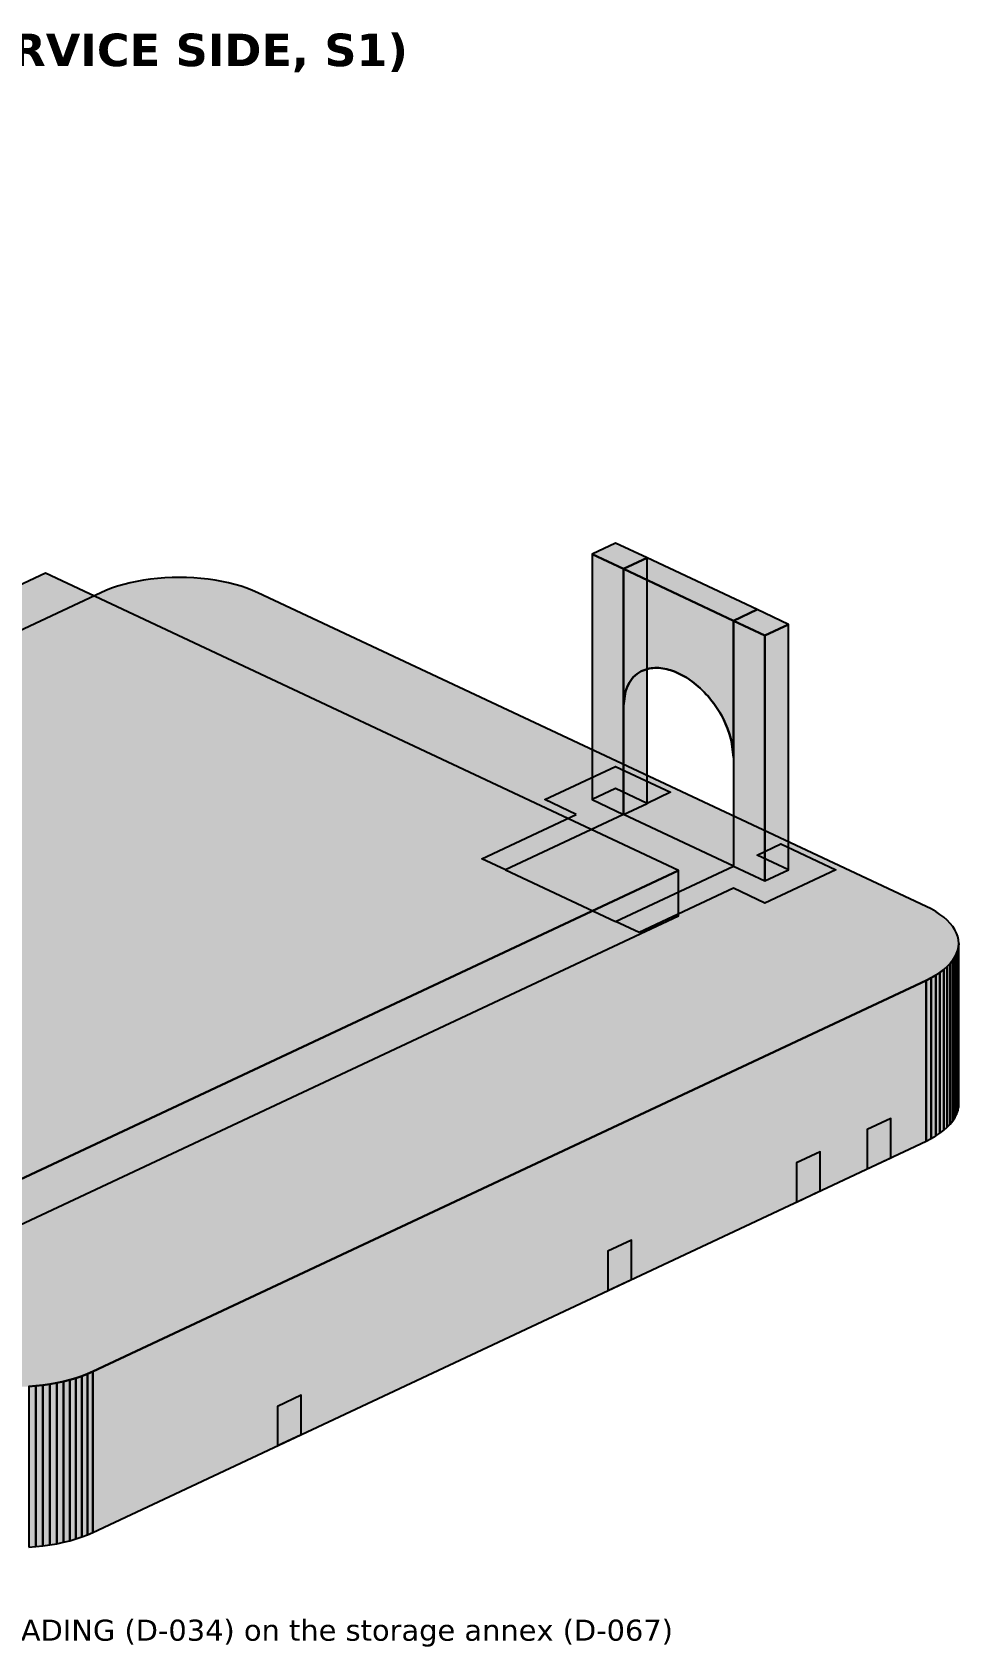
# Model space of a CAD drawing. Header units: inches. Extents: x 0.5 to 16.5, y 0.5 to 10.5.
# Drawn here: x 10.317 to 12.254, y 2.565 to 5.941 of the extents above; entities that cross this region are included whole.
import ezdxf

# ---------------------------------------------------------------- set-up
doc = ezdxf.new("R2010")
doc.units = ezdxf.units.IN
doc.header["$MEASUREMENT"] = 0
for name, color, linetype in [('A-ANNO-TEXT', 7, 'Continuous'), ('A-ANNO-VIEW', 7, 'Continuous'), ('A-MASS', 7, 'Continuous'), ('C-SITE-DIAG', 7, 'Continuous')]:
    doc.layers.add(name, color=color, linetype=linetype)
doc.styles.add('KS-BOLD', font='DejaVuSans-Bold.ttf')
doc.styles.add('KS-REG', font='DejaVuSans.ttf')

msp = doc.modelspace()

# ---------------------------------------------------------------- hatches: boundary and pattern name
at = {"layer": 'A-MASS', "true_color": 0xd8ccb0}
for points in [[(11.6021, 4.8418), (11.5363, 4.8727), (11.487, 4.8495), (11.5527, 4.8187)], [(11.8322, 4.7338), (11.6021, 4.8418), (11.5527, 4.8187), (11.7829, 4.7106)], [(11.8979, 4.7029), (11.8322, 4.7338), (11.7829, 4.7106), (11.8486, 4.6798)]]:
    msp.add_hatch(color=7, dxfattribs=at).paths.add_polyline_path(points)
at = {"layer": 'A-MASS', "true_color": 0x8f8774}
for points in [[(11.487, 4.3364), (11.5527, 4.3055), (11.5527, 4.8187), (11.487, 4.8495)], [(11.5527, 4.5323), (11.5568, 4.5627), (11.561, 4.5738), (11.5651, 4.5815), (11.5692, 4.5875), (11.5733, 4.5923), (11.5774, 4.5963), (11.5815, 4.5996), (11.5856, 4.6024), (11.5897, 4.6047), (11.5938, 4.6066), (11.5979, 4.6081), (11.6021, 4.6094), (11.6062, 4.6104), (11.6103, 4.6111), (11.6144, 4.6116), (11.6185, 4.6118), (11.6226, 4.6118), (11.6267, 4.6117), (11.6308, 4.6113), (11.6349, 4.6108), (11.639, 4.6101), (11.6432, 4.6092), (11.6473, 4.6081), (11.6514, 4.6069), (11.6555, 4.6055), (11.6596, 4.604), (11.6637, 4.6023), (11.6678, 4.6004), (11.6719, 4.5984), (11.676, 4.5963), (11.6801, 4.5939), (11.6842, 4.5915), (11.6884, 4.5888), (11.6925, 4.586), (11.6966, 4.5831), (11.7007, 4.5799), (11.7048, 4.5766), (11.7089, 4.5731), (11.713, 4.5694), (11.7171, 4.5655), (11.7212, 4.5614), (11.7253, 4.5571), (11.7295, 4.5525), (11.7336, 4.5477), (11.7377, 4.5425), (11.7418, 4.5371), (11.7459, 4.5314), (11.75, 4.5252), (11.7541, 4.5186), (11.7582, 4.5114), (11.7623, 4.5036), (11.7664, 4.4949), (11.7705, 4.4851), (11.7747, 4.4735), (11.7788, 4.4586), (11.7829, 4.4243), (11.7829, 4.7106), (11.5527, 4.8187)], [(11.7829, 4.1975), (11.8486, 4.1666), (11.8486, 4.6798), (11.7829, 4.7106)]]:
    msp.add_hatch(color=7, dxfattribs=at).paths.add_polyline_path(points)
at = {"layer": 'A-MASS', "true_color": 0xada38d}
for points in [[(11.5527, 4.3055), (11.6021, 4.3287), (11.6021, 4.8418), (11.5527, 4.8187)], [(11.8486, 4.1666), (11.8979, 4.1897), (11.8979, 4.7029), (11.8486, 4.6798)]]:
    msp.add_hatch(color=7, dxfattribs=at).paths.add_polyline_path(points)
at = {"layer": 'A-MASS', "true_color": 0xcdcdcd}
msp.add_hatch(color=7, dxfattribs=at).paths.add_polyline_path([(11.6678, 4.1886), (10.3445, 4.8099), (8.6021, 3.9918), (9.9253, 3.3706)])
at = {"layer": 'A-MASS', "true_color": 0xe4e4e4}
msp.add_hatch(color=7, dxfattribs=at).paths.add_polyline_path([(8.7171, 3.9509), (8.7067, 3.9457), (8.6971, 3.9402), (8.6882, 3.9344), (8.6802, 3.9283), (8.673, 3.922), (8.6667, 3.9155), (8.6614, 3.9088), (8.657, 3.902), (8.6535, 3.895), (8.651, 3.888), (8.6495, 3.8809), (8.649, 3.8738), (8.6495, 3.8666), (8.651, 3.8595), (8.6535, 3.8525), (8.657, 3.8455), (8.6614, 3.8387), (8.6667, 3.832), (8.673, 3.8255), (8.6802, 3.8192), (8.6882, 3.8131), (8.6971, 3.8073), (8.7067, 3.8018), (8.7171, 3.7966), (10.1144, 3.1406), (10.1255, 3.1357), (10.1372, 3.1312), (10.1496, 3.127), (10.1625, 3.1233), (10.1759, 3.1199), (10.1898, 3.1169), (10.204, 3.1144), (10.2186, 3.1124), (10.2334, 3.1107), (10.2484, 3.1096), (10.2636, 3.1089), (10.2788, 3.1086), (10.294, 3.1089), (10.3091, 3.1096), (10.3241, 3.1107), (10.3389, 3.1124), (10.3535, 3.1144), (10.3677, 3.1169), (10.3816, 3.1199), (10.395, 3.1233), (10.4079, 3.127), (10.4203, 3.1312), (10.432, 3.1357), (10.4432, 3.1406), (12.1856, 3.9586), (12.196, 3.9639), (12.2057, 3.9694), (12.2145, 3.9752), (12.2226, 3.9812), (12.2297, 3.9875), (12.236, 3.994), (12.2414, 4.0007), (12.2458, 4.0076), (12.2492, 4.0145), (12.2517, 4.0216), (12.2532, 4.0287), (12.2537, 4.0358), (12.2532, 4.043), (12.2517, 4.0501), (12.2492, 4.0571), (12.2458, 4.0641), (12.2414, 4.0709), (12.236, 4.0776), (12.2297, 4.0841), (12.2226, 4.0904), (12.2145, 4.0964), (12.2057, 4.1023), (12.196, 4.1078), (12.1856, 4.113), (10.7884, 4.769), (10.7773, 4.7738), (10.7655, 4.7784), (10.7531, 4.7825), (10.7402, 4.7863), (10.7268, 4.7897), (10.7129, 4.7926), (10.6987, 4.7951), (10.6841, 4.7972), (10.6693, 4.7988), (10.6543, 4.8), (10.6392, 4.8007), (10.624, 4.8009), (10.6088, 4.8007), (10.5936, 4.8), (10.5786, 4.7988), (10.5638, 4.7972), (10.5492, 4.7951), (10.535, 4.7926), (10.5212, 4.7897), (10.5077, 4.7863), (10.4948, 4.7825), (10.4825, 4.7784), (10.4707, 4.7738), (10.4596, 4.769)])
at = {"layer": 'A-MASS', "true_color": 0xa4a4a4}
msp.add_hatch(color=7, dxfattribs=at).paths.add_polyline_path([(9.9253, 3.2757), (11.6678, 4.0937), (11.6678, 4.1886), (9.9253, 3.3706)])
at = {"layer": 'A-MASS', "true_color": 0xb6b6b6}
for points in [[(12.2492, 3.6784), (12.2517, 3.6855), (12.2517, 4.0216), (12.2492, 4.0145)], [(12.2517, 3.6855), (12.2532, 3.6926), (12.2532, 4.0287), (12.2517, 4.0216)], [(12.2532, 3.6926), (12.2537, 3.6997), (12.2537, 4.0358), (12.2532, 4.0287)], [(12.2226, 3.6451), (12.2297, 3.6514), (12.2297, 3.9875), (12.2226, 3.9812)], [(12.2297, 3.6514), (12.236, 3.6579), (12.236, 3.994), (12.2297, 3.9875)], [(12.236, 3.6579), (12.2414, 3.6646), (12.2414, 4.0007), (12.236, 3.994)], [(12.2414, 3.6646), (12.2458, 3.6715), (12.2458, 4.0076), (12.2414, 4.0007)], [(12.2458, 3.6715), (12.2492, 3.6784), (12.2492, 4.0145), (12.2458, 4.0076)], [(10.4432, 2.8045), (12.1856, 3.6225), (12.1856, 3.9586), (10.4432, 3.1406)], [(12.1856, 3.6225), (12.196, 3.6277), (12.196, 3.9639), (12.1856, 3.9586)], [(12.196, 3.6277), (12.2057, 3.6333), (12.2057, 3.9694), (12.196, 3.9639)], [(12.2057, 3.6333), (12.2145, 3.6391), (12.2145, 3.9752), (12.2057, 3.9694)], [(12.2145, 3.6391), (12.2226, 3.6451), (12.2226, 3.9812), (12.2145, 3.9752)], [(10.432, 2.7996), (10.4432, 2.8045), (10.4432, 3.1406), (10.432, 3.1357)], [(10.3091, 2.7735), (10.3241, 2.7746), (10.3241, 3.1107), (10.3091, 3.1096)], [(10.3241, 2.7746), (10.3389, 2.7762), (10.3389, 3.1124), (10.3241, 3.1107)], [(10.3389, 2.7762), (10.3535, 2.7783), (10.3535, 3.1144), (10.3389, 3.1124)], [(10.3535, 2.7783), (10.3677, 2.7808), (10.3677, 3.1169), (10.3535, 3.1144)], [(10.3677, 2.7808), (10.3816, 2.7838), (10.3816, 3.1199), (10.3677, 3.1169)], [(10.3816, 2.7838), (10.395, 2.7871), (10.395, 3.1233), (10.3816, 3.1199)], [(10.395, 2.7871), (10.4079, 2.7909), (10.4079, 3.127), (10.395, 3.1233)], [(10.4079, 2.7909), (10.4203, 2.7951), (10.4203, 3.1312), (10.4079, 3.127)], [(10.4203, 2.7951), (10.432, 2.7996), (10.432, 3.1357), (10.4203, 3.1312)]]:
    msp.add_hatch(color=7, dxfattribs=at).paths.add_polyline_path(points)
at = {"layer": 'A-MASS', "true_color": 0x151515}
for points in [[(12.0623, 3.5646), (12.1116, 3.5878), (12.1116, 3.6699), (12.0623, 3.6468)], [(11.9144, 3.4952), (11.9637, 3.5183), (11.9637, 3.6004), (11.9144, 3.5773)], [(11.5199, 3.31), (11.5692, 3.3331), (11.5692, 3.4152), (11.5199, 3.3921)], [(10.8295, 2.9858), (10.8788, 3.009), (10.8788, 3.0911), (10.8295, 3.0679)]]:
    msp.add_hatch(color=7, dxfattribs=at).paths.add_polyline_path(points)
at = {"layer": 'C-SITE-DIAG', "true_color": 0xd9b79a}
for points in [[(11.4541, 4.3055), (11.3884, 4.3364), (11.5363, 4.4058), (11.6514, 4.3518), (11.6021, 4.3287), (11.5363, 4.3595), (11.487, 4.3364), (11.5527, 4.3055), (11.3062, 4.1897), (11.2568, 4.2129)], [(11.5856, 4.0586), (11.5363, 4.0817), (11.7829, 4.1975), (11.8486, 4.1666), (11.8979, 4.1897), (11.8322, 4.2206), (11.8815, 4.2438), (11.9966, 4.1897), (11.8486, 4.1203), (11.7829, 4.1512)]]:
    msp.add_hatch(color=7, dxfattribs=at).paths.add_polyline_path(points)
at = {"layer": 'C-SITE-DIAG', "true_color": 0xb5654a}
msp.add_hatch(color=7, dxfattribs=at).paths.add_polyline_path([(11.7829, 4.1975), (11.5527, 4.3055), (11.3062, 4.1897), (11.5363, 4.0817)])

# ---------------------------------------------------------------- linework, layer by layer
at = {"layer": 'A-MASS'}
for points in [[(11.6021, 4.8418), (11.5363, 4.8727), (11.487, 4.8495), (11.5527, 4.8187)], [(11.487, 4.3364), (11.5527, 4.3055), (11.5527, 4.8187), (11.487, 4.8495)], [(11.5527, 4.3055), (11.6021, 4.3287), (11.6021, 4.8418), (11.5527, 4.8187)], [(11.8322, 4.7338), (11.6021, 4.8418), (11.5527, 4.8187), (11.7829, 4.7106)], [(11.6678, 4.1886), (10.3445, 4.8099), (8.6021, 3.9918), (9.9253, 3.3706)], [(11.5527, 4.5323), (11.5568, 4.5627), (11.561, 4.5738), (11.5651, 4.5815), (11.5692, 4.5875), (11.5733, 4.5923), (11.5774, 4.5963), (11.5815, 4.5996), (11.5856, 4.6024), (11.5897, 4.6047), (11.5938, 4.6066), (11.5979, 4.6081), (11.6021, 4.6094), (11.6062, 4.6104), (11.6103, 4.6111), (11.6144, 4.6116), (11.6185, 4.6118), (11.6226, 4.6118), (11.6267, 4.6117), (11.6308, 4.6113), (11.6349, 4.6108), (11.639, 4.6101), (11.6432, 4.6092), (11.6473, 4.6081), (11.6514, 4.6069), (11.6555, 4.6055), (11.6596, 4.604), (11.6637, 4.6023), (11.6678, 4.6004), (11.6719, 4.5984), (11.676, 4.5963), (11.6801, 4.5939), (11.6842, 4.5915), (11.6884, 4.5888), (11.6925, 4.586), (11.6966, 4.5831), (11.7007, 4.5799), (11.7048, 4.5766), (11.7089, 4.5731), (11.713, 4.5694), (11.7171, 4.5655), (11.7212, 4.5614), (11.7253, 4.5571), (11.7295, 4.5525), (11.7336, 4.5477), (11.7377, 4.5425), (11.7418, 4.5371), (11.7459, 4.5314), (11.75, 4.5252), (11.7541, 4.5186), (11.7582, 4.5114), (11.7623, 4.5036), (11.7664, 4.4949), (11.7705, 4.4851), (11.7747, 4.4735), (11.7788, 4.4586), (11.7829, 4.4243), (11.7829, 4.7106), (11.5527, 4.8187)], [(11.8979, 4.7029), (11.8322, 4.7338), (11.7829, 4.7106), (11.8486, 4.6798)], [(11.7829, 4.1975), (11.8486, 4.1666), (11.8486, 4.6798), (11.7829, 4.7106)], [(11.8486, 4.1666), (11.8979, 4.1897), (11.8979, 4.7029), (11.8486, 4.6798)], [(11.5733, 4.5923), (11.5692, 4.5875), (11.5692, 4.5875), (11.5733, 4.5923)], [(11.5774, 4.5963), (11.5733, 4.5923), (11.5733, 4.5923), (11.5774, 4.5963)], [(11.5815, 4.5996), (11.5774, 4.5963), (11.5774, 4.5963), (11.5815, 4.5996)], [(11.5856, 4.6024), (11.5815, 4.5996), (11.5815, 4.5996), (11.5856, 4.6024)], [(11.5897, 4.6047), (11.5856, 4.6024), (11.5856, 4.6024), (11.5897, 4.6047)], [(11.5938, 4.6066), (11.5897, 4.6047), (11.5897, 4.6047), (11.5938, 4.6066)], [(11.5979, 4.6081), (11.5938, 4.6066), (11.5938, 4.6066), (11.5979, 4.6081)], [(11.6021, 4.6094), (11.5979, 4.6081), (11.5979, 4.6081), (11.6021, 4.6094)], [(11.6062, 4.6104), (11.6021, 4.6094), (11.6021, 4.6094), (11.6062, 4.6104)], [(11.6103, 4.6111), (11.6062, 4.6104), (11.6062, 4.6104), (11.6103, 4.6111)], [(11.6144, 4.6116), (11.6103, 4.6111), (11.6103, 4.6111), (11.6144, 4.6116)], [(11.6185, 4.6118), (11.6144, 4.6116), (11.6144, 4.6116), (11.6185, 4.6118)], [(11.6226, 4.6118), (11.6185, 4.6118), (11.6185, 4.6118), (11.6226, 4.6118)], [(11.6267, 4.6117), (11.6226, 4.6118), (11.6226, 4.6118), (11.6267, 4.6117)], [(11.6308, 4.6113), (11.6267, 4.6117), (11.6267, 4.6117), (11.6308, 4.6113)], [(11.6349, 4.6108), (11.6308, 4.6113), (11.6308, 4.6113), (11.6349, 4.6108)], [(11.639, 4.6101), (11.6349, 4.6108), (11.6349, 4.6108), (11.639, 4.6101)], [(11.6432, 4.6092), (11.639, 4.6101), (11.639, 4.6101), (11.6432, 4.6092)], [(11.6473, 4.6081), (11.6432, 4.6092), (11.6432, 4.6092), (11.6473, 4.6081)], [(11.6514, 4.6069), (11.6473, 4.6081), (11.6473, 4.6081), (11.6514, 4.6069)], [(11.6555, 4.6055), (11.6514, 4.6069), (11.6514, 4.6069), (11.6555, 4.6055)], [(11.6596, 4.604), (11.6555, 4.6055), (11.6555, 4.6055), (11.6596, 4.604)], [(11.6637, 4.6023), (11.6596, 4.604), (11.6596, 4.604), (11.6637, 4.6023)], [(11.6678, 4.6004), (11.6637, 4.6023), (11.6637, 4.6023), (11.6678, 4.6004)], [(11.6719, 4.5984), (11.6678, 4.6004), (11.6678, 4.6004), (11.6719, 4.5984)], [(11.676, 4.5963), (11.6719, 4.5984), (11.6719, 4.5984), (11.676, 4.5963)], [(11.6801, 4.5939), (11.676, 4.5963), (11.676, 4.5963), (11.6801, 4.5939)], [(11.6842, 4.5915), (11.6801, 4.5939), (11.6801, 4.5939), (11.6842, 4.5915)], [(11.6884, 4.5888), (11.6842, 4.5915), (11.6842, 4.5915), (11.6884, 4.5888)], [(11.5568, 4.5627), (11.5527, 4.5323), (11.5527, 4.5323), (11.5568, 4.5627)], [(11.561, 4.5738), (11.5568, 4.5627), (11.5568, 4.5627), (11.561, 4.5738)], [(11.5651, 4.5815), (11.561, 4.5738), (11.561, 4.5738), (11.5651, 4.5815)], [(11.5692, 4.5875), (11.5651, 4.5815), (11.5651, 4.5815), (11.5692, 4.5875)], [(11.6925, 4.586), (11.6884, 4.5888), (11.6884, 4.5888), (11.6925, 4.586)], [(11.6966, 4.5831), (11.6925, 4.586), (11.6925, 4.586), (11.6966, 4.5831)], [(11.7007, 4.5799), (11.6966, 4.5831), (11.6966, 4.5831), (11.7007, 4.5799)], [(11.7048, 4.5766), (11.7007, 4.5799), (11.7007, 4.5799), (11.7048, 4.5766)], [(11.7089, 4.5731), (11.7048, 4.5766), (11.7048, 4.5766), (11.7089, 4.5731)], [(11.713, 4.5694), (11.7089, 4.5731), (11.7089, 4.5731), (11.713, 4.5694)], [(11.7171, 4.5655), (11.713, 4.5694), (11.713, 4.5694), (11.7171, 4.5655)], [(11.7212, 4.5614), (11.7171, 4.5655), (11.7171, 4.5655), (11.7212, 4.5614)], [(11.7253, 4.5571), (11.7212, 4.5614), (11.7212, 4.5614), (11.7253, 4.5571)], [(11.7295, 4.5525), (11.7253, 4.5571), (11.7253, 4.5571), (11.7295, 4.5525)], [(11.7336, 4.5477), (11.7295, 4.5525), (11.7295, 4.5525), (11.7336, 4.5477)], [(11.7377, 4.5425), (11.7336, 4.5477), (11.7336, 4.5477), (11.7377, 4.5425)], [(11.7418, 4.5371), (11.7377, 4.5425), (11.7377, 4.5425), (11.7418, 4.5371)], [(11.7459, 4.5314), (11.7418, 4.5371), (11.7418, 4.5371), (11.7459, 4.5314)], [(11.75, 4.5252), (11.7459, 4.5314), (11.7459, 4.5314), (11.75, 4.5252)], [(11.7541, 4.5186), (11.75, 4.5252), (11.75, 4.5252), (11.7541, 4.5186)], [(11.7582, 4.5114), (11.7541, 4.5186), (11.7541, 4.5186), (11.7582, 4.5114)], [(11.7623, 4.5036), (11.7582, 4.5114), (11.7582, 4.5114), (11.7623, 4.5036)], [(11.7664, 4.4949), (11.7623, 4.5036), (11.7623, 4.5036), (11.7664, 4.4949)], [(11.7705, 4.4851), (11.7664, 4.4949), (11.7664, 4.4949), (11.7705, 4.4851)], [(11.7747, 4.4735), (11.7705, 4.4851), (11.7705, 4.4851), (11.7747, 4.4735)], [(11.7788, 4.4586), (11.7747, 4.4735), (11.7747, 4.4735), (11.7788, 4.4586)], [(11.7829, 4.4243), (11.7788, 4.4586), (11.7788, 4.4586), (11.7829, 4.4243)], [(9.9253, 3.2757), (11.6678, 4.0937), (11.6678, 4.1886), (9.9253, 3.3706)], [(12.2492, 3.6784), (12.2517, 3.6855), (12.2517, 4.0216), (12.2492, 4.0145)], [(12.2517, 3.6855), (12.2532, 3.6926), (12.2532, 4.0287), (12.2517, 4.0216)], [(12.2532, 3.6926), (12.2537, 3.6997), (12.2537, 4.0358), (12.2532, 4.0287)], [(12.2226, 3.6451), (12.2297, 3.6514), (12.2297, 3.9875), (12.2226, 3.9812)], [(12.2297, 3.6514), (12.236, 3.6579), (12.236, 3.994), (12.2297, 3.9875)], [(12.236, 3.6579), (12.2414, 3.6646), (12.2414, 4.0007), (12.236, 3.994)], [(12.2414, 3.6646), (12.2458, 3.6715), (12.2458, 4.0076), (12.2414, 4.0007)], [(12.2458, 3.6715), (12.2492, 3.6784), (12.2492, 4.0145), (12.2458, 4.0076)], [(10.4432, 2.8045), (12.1856, 3.6225), (12.1856, 3.9586), (10.4432, 3.1406)], [(12.1856, 3.6225), (12.196, 3.6277), (12.196, 3.9639), (12.1856, 3.9586)], [(12.196, 3.6277), (12.2057, 3.6333), (12.2057, 3.9694), (12.196, 3.9639)], [(12.2057, 3.6333), (12.2145, 3.6391), (12.2145, 3.9752), (12.2057, 3.9694)], [(12.2145, 3.6391), (12.2226, 3.6451), (12.2226, 3.9812), (12.2145, 3.9752)], [(12.0623, 3.5646), (12.1116, 3.5878), (12.1116, 3.6699), (12.0623, 3.6468)], [(11.9144, 3.4952), (11.9637, 3.5183), (11.9637, 3.6004), (11.9144, 3.5773)], [(11.5199, 3.31), (11.5692, 3.3331), (11.5692, 3.4152), (11.5199, 3.3921)], [(10.432, 2.7996), (10.4432, 2.8045), (10.4432, 3.1406), (10.432, 3.1357)], [(10.3091, 2.7735), (10.3241, 2.7746), (10.3241, 3.1107), (10.3091, 3.1096)], [(10.3241, 2.7746), (10.3389, 2.7762), (10.3389, 3.1124), (10.3241, 3.1107)], [(10.3389, 2.7762), (10.3535, 2.7783), (10.3535, 3.1144), (10.3389, 3.1124)], [(10.3535, 2.7783), (10.3677, 2.7808), (10.3677, 3.1169), (10.3535, 3.1144)], [(10.3677, 2.7808), (10.3816, 2.7838), (10.3816, 3.1199), (10.3677, 3.1169)], [(10.3816, 2.7838), (10.395, 2.7871), (10.395, 3.1233), (10.3816, 3.1199)], [(10.395, 2.7871), (10.4079, 2.7909), (10.4079, 3.127), (10.395, 3.1233)], [(10.4079, 2.7909), (10.4203, 2.7951), (10.4203, 3.1312), (10.4079, 3.127)], [(10.4203, 2.7951), (10.432, 2.7996), (10.432, 3.1357), (10.4203, 3.1312)], [(10.8295, 2.9858), (10.8788, 3.009), (10.8788, 3.0911), (10.8295, 3.0679)]]:
    msp.add_lwpolyline(points, close=True, dxfattribs=at)
msp.add_lwpolyline([(10.3091, 3.1096), (10.3241, 3.1107), (10.3389, 3.1124), (10.3535, 3.1144), (10.3677, 3.1169), (10.3816, 3.1199), (10.395, 3.1233), (10.4079, 3.127), (10.4203, 3.1312), (10.432, 3.1357), (10.4432, 3.1406), (12.1856, 3.9586), (12.196, 3.9639), (12.2057, 3.9694), (12.2145, 3.9752), (12.2226, 3.9812), (12.2297, 3.9875), (12.236, 3.994), (12.2414, 4.0007), (12.2458, 4.0076), (12.2492, 4.0145), (12.2517, 4.0216), (12.2532, 4.0287), (12.2537, 4.0358), (12.2532, 4.043), (12.2517, 4.0501), (12.2492, 4.0571), (12.2458, 4.0641), (12.2414, 4.0709), (12.236, 4.0776), (12.2297, 4.0841), (12.2226, 4.0904), (12.2145, 4.0964), (12.2057, 4.1023), (12.196, 4.1078), (12.1856, 4.113), (10.7884, 4.769), (10.7773, 4.7738), (10.7655, 4.7784), (10.7531, 4.7825), (10.7402, 4.7863), (10.7268, 4.7897), (10.7129, 4.7926), (10.6987, 4.7951), (10.6841, 4.7972), (10.6693, 4.7988), (10.6543, 4.8), (10.6392, 4.8007), (10.624, 4.8009), (10.6088, 4.8007), (10.5936, 4.8), (10.5786, 4.7988), (10.5638, 4.7972), (10.5492, 4.7951), (10.535, 4.7926), (10.5212, 4.7897), (10.5077, 4.7863), (10.4948, 4.7825), (10.4825, 4.7784), (10.4707, 4.7738), (10.4596, 4.769), (8.7171, 3.9509)], dxfattribs=at)
at = {"layer": 'C-SITE-DIAG'}
for points in [[(11.4541, 4.3055), (11.3884, 4.3364), (11.5363, 4.4058), (11.6514, 4.3518), (11.6021, 4.3287), (11.5363, 4.3595), (11.487, 4.3364), (11.5527, 4.3055), (11.3062, 4.1897), (11.2568, 4.2129)], [(11.7829, 4.1975), (11.5527, 4.3055), (11.3062, 4.1897), (11.5363, 4.0817)], [(11.5856, 4.0586), (11.5363, 4.0817), (11.7829, 4.1975), (11.8486, 4.1666), (11.8979, 4.1897), (11.8322, 4.2206), (11.8815, 4.2438), (11.9966, 4.1897), (11.8486, 4.1203), (11.7829, 4.1512)]]:
    msp.add_lwpolyline(points, close=True, dxfattribs=at)

# ---------------------------------------------------------------- texts
at = {"layer": 'A-ANNO-TEXT', "style": 'KS-REG'}
msp.add_text('S1 SERVICE / LOADING (D-034) on the storage annex (D-067)', height=0.044, dxfattribs=at).set_placement((9.7992, 2.578))
at = {"layer": 'A-ANNO-VIEW', "style": 'KS-BOLD'}
msp.add_text('V4  AERIAL FROM NORTHWEST (SERVICE SIDE, S1)', height=0.068, dxfattribs=at).set_placement((8.45, 5.87))

doc.saveas('drawing.dxf')
